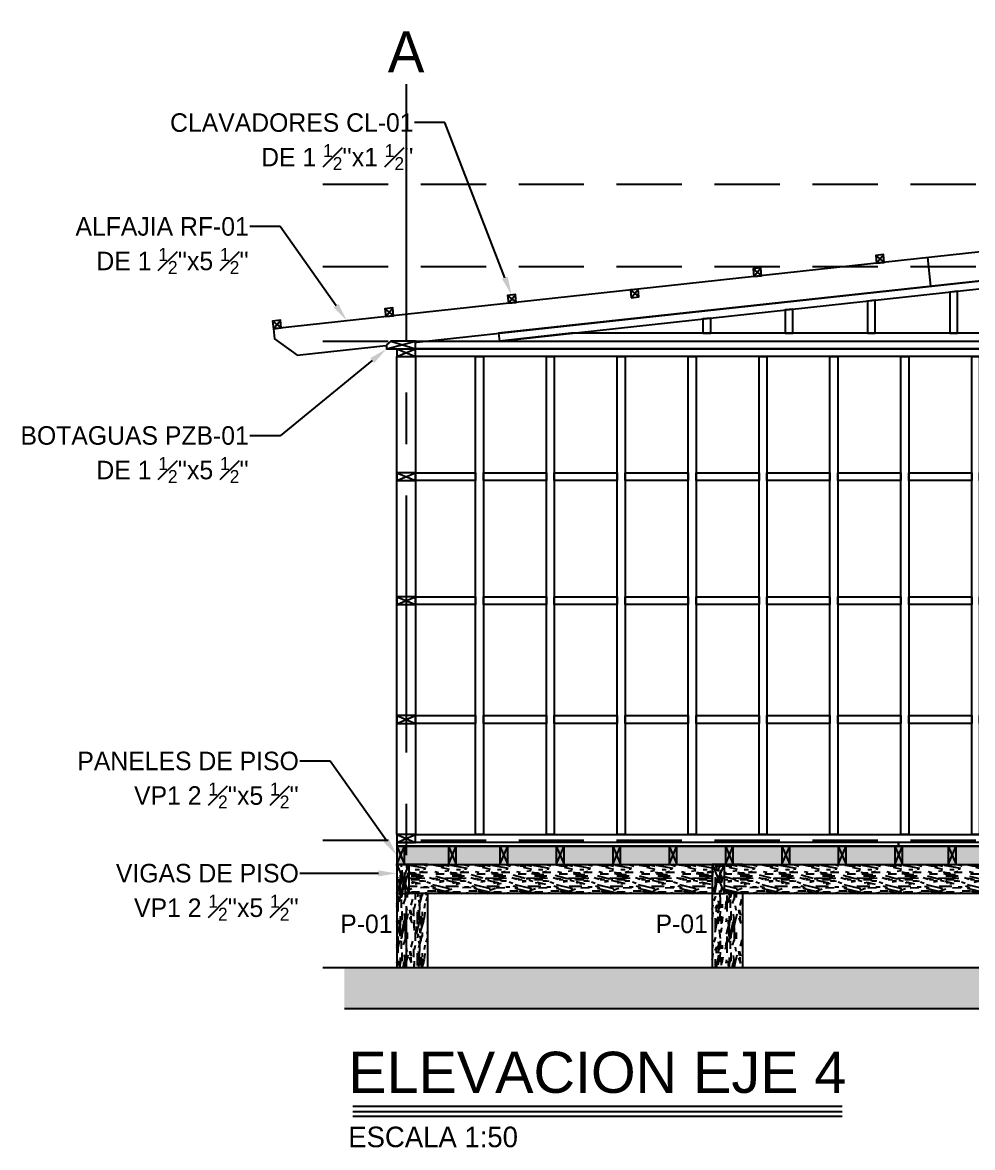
# Model space of a CAD drawing. Header units: millimetres. Extents: x 19438 to 19711, y 4351 to 4752.
# Drawn here: x 19438.14 to 19442.76, y 4486.02 to 4491.49 of the extents above; entities that cross this region are included whole.
import ezdxf
from ezdxf import colors
from ezdxf.entities.mleader import LeaderData, LeaderLine
from ezdxf.enums import TextEntityAlignment as Align
from ezdxf.math import Vec2, Vec3

# ---------------------------------------------------------------- set-up
doc = ezdxf.new("R2010")
doc.units = ezdxf.units.MM
doc.set_wipeout_variables(frame=1)
doc.linetypes.add('CENTER', pattern=[2, 1.25, -0.25, 0.25, -0.25])
doc.linetypes.add('HIDDEN2', pattern=[4.762499999999999, 3.175, -1.5875])
for name, color, linetype in [('0 @ 0.5', 7, 'Continuous'), ('ALFAJIA', 3, 'Continuous'), ('CLAVADORES', 1, 'Continuous'), ('EJES', 2, 'CENTER'), ('EJES @ 0.5', 2, 'CENTER'), ('NIVELES', 2, 'Continuous'), ('PANELES PARED', 2, 'Continuous'), ('PILOTES', 2, 'Continuous'), ('PZA', 3, 'Continuous'), ('TEXTO @ 0.5', 2, 'Continuous'), ('TEXTOS TITULOS @ 0.5', 3, 'Continuous'), ('VIGAS DE PISO', 2, 'Continuous')]:
    doc.layers.add(name, color=color, linetype=linetype)
doc.styles.add('century gothic', font='GOTHIC.TTF')
doc.styles.add('NOTAS', font='GOTHIC.TTF')
doc.styles.add('SMCtitulos', font='sanss___.ttf')
doc.styles.get("Standard").update_dxf_attribs({"font": 'arial.ttf'})
pattern_1 = [(0, (-3.928590288065432, 0.156), (0, 0.2), [0.04000000000000001, -0.16]), (8.9726, (-3.926590288065432, 0.048), (1.200000005876015, 0.1999995251177433), [0.0384708, -3.8086058]), (5.710499999999999, (-3.928590288065432, 0.06), (1.800000034755268, 0.1999971014400811), [0.0401996, -1.9697752]), (344.5779, (-3.928590288065432, 0.12), (2.199999903889306, -0.599997467763363), [0.06016640000000001, -5.9564754]), (353.6599, (-3.924590288065432, 0.186), (0.2000000632075727, 4.085989627061748e-07), [0.0362216, -1.7748552]), (345.0686, (-3.918590288065432, 0.072), (0.7999999983166444, -0.1999996738791564), [0.0310484, -3.0737864]), (348.6901, (-3.988590288065432, 0.188), (0.2000000583016778, 7.413252083865452e-08), [0.0815844, -0.9382194]), (5.710499999999999, (-3.926590288065432, 0.03), (1.800000034755268, 0.1999971014400811), [0.0200998, -1.989875]), (0, (-3.928590288065432, 0.114), (0, 0.2), [0.02, -0.18]), (0, (-3.968590288065432, 0.138), (0, 0.2), [0.06, -0.14]), (11.3099, (-3.928590288065432, 0.168), (0.7999999543300329, 0.1999994872092054), [0.020396, -0.9994078000000001]), (2.726300000000001, (-3.948590288065432, 0.094), (4.000000058994694, 0.1999992035454403), [0.0420476, -4.162711600000001]), (352.4054, (-3.938590288065432, 0.08800000000000001), (1.599999971597214, -0.1999987367102976), [0.0302654, -2.9962834]), (0, (-3.948590288065432, 0.012), (0, 0.2), [0.04000000000000001, -0.16]), (358.8309, (-3.968590288065432, 0.002), (0.2000000366479377, 1.536034513610618e-07), [0.09802040000000001, -9.70402]), (0, (-3.968590288065432, 0.152), (0, 0.2), [0.02, -0.18]), (0, (-3.948590288065432, 0.168), (0, 0.2), [0.02, -0.18]), (0, (-4.038590288065432, 0.186), (0, 0.2), [0.03, -0.17]), (350.5377, (-3.984590288065432, 0.196), (0.2000000154436844, 7.752063945765109e-08), [0.0608276, -1.1557248]), (0, (-4.048590288065432, 0.196), (0, 0.2), [0.04000000000000001, -0.16]), (0, (-4.070590288065432, 0.016), (0, 0.2), [0.022, -0.178]), (0, (-3.968590288065432, 0.026), (0, 0.2), [0.02, -0.18]), (0, (-4.070590288065432, 0.032), (0, 0.2), [0.042, -0.158]), (5.4403, (-3.968590288065432, 0.044), (1.999999940230268, 0.1999989567139906), [0.04218999999999999, -4.176814399999999]), (0, (-3.966590288065432, 0.06), (0, 0.2), [0.03800000000000001, -0.162]), (0, (-4.070590288065432, 0.064), (0, 0.2), [0.022, -0.178]), (358.8309, (-4.046590288065432, 0.096), (0.2000000366479377, 1.536034513610618e-07), [0.09802040000000001, -9.70402]), (0, (-4.028590288065432, 0.114), (0, 0.2), [0.02, -0.18]), (0, (-4.048590288065432, 0.12), (0, 0.2), [0.02, -0.18]), (0, (-3.968590288065432, 0.12), (0, 0.2), [0.04000000000000001, -0.16]), (0, (-4.008590288065432, 0.124), (0, 0.2), [0.02, -0.18]), (0, (-4.048590288065432, 0.148), (0, 0.2), [0.04000000000000001, -0.16]), (19.6538, (-3.994590288065432, 0.064), (2.200000050424423, 0.7999989149399482), [0.0297322, -2.9434812]), (11.3099, (-4.028590288065432, 0.12), (0.7999999543300329, 0.1999994872092054), [0.020396, -0.9994078000000001]), (11.3099, (-3.948590288065432, 0.11), (0.7999999543300329, 0.1999994872092054), [0.020396, -0.9994078000000001]), (5.710499999999999, (-4.008590288065432, 0.186), (1.800000034755268, 0.1999971014400811), [0.0200998, -1.989875]), (349.6952, (-4.070590288065432, 0.2), (1.19999999539557, -0.1999989393302705), [0.0223606, -2.213707]), (348.6901, (-4.048590288065432, 0.016), (0.2000000583016778, 7.413252083865452e-08), [0.020396, -0.9994078000000001]), (90, (-4.028590288065432, 0.012), (-0.2, 1.224646799147353e-17), [0, -0.2]), (346.6076, (-4.070590288065432, 0.124), (3.400000044993809, -0.7999939065965311), [0.04317399999999998, -4.274230799999999]), (11.3099, (-3.948590288065432, 0.152), (0.7999999543300329, 0.1999994872092054), [0.020396, -0.9994078000000001]), (10.3048, (-3.948590288065432, 0.026), (0.9999999576061548, 0.1999992088681574), [0.0223606, -2.213707]), (348.6901, (-4.008590288065432, 0.114), (0.2000000583016778, 7.413252083865452e-08), [0.020396, -0.9994078000000001]), (348.6901, (-3.988590288065432, 0.124), (0.2000000583016778, 7.413252083865452e-08), [0.020396, -0.9994078000000001]), (341.5651, (-4.070590288065432, 0.104), (0.1999999582471591, 2.336696655391713e-07), [0.02529820000000001, -0.6071572000000001]), (345.9638, (-4.048590288065432, 0.172), (0.1999999211458298, 2.48745877401424e-07), [0.0824622, -0.7421588000000001]), (343.3008, (-4.008590288065432, 0.186), (1.399999991533441, -0.3999987464096421), [0.06264180000000001, -2.025419]), (0, (-4.008590288065432, 0.196), (0, 0.2), [0.024, -0.176]), (345.9638, (-4.028590288065432, 0.032), (0.1999999211458298, 2.48745877401424e-07), [0.0824622, -0.7421588000000001]), (345.9638, (-4.048590288065432, 0.04600000000000001), (0.1999999211458298, 2.48745877401424e-07), [0.0824622, -0.7421588000000001]), (345.9638, (-4.048590288065432, 0.064), (0.1999999211458298, 2.48745877401424e-07), [0.0824622, -0.7421588000000001]), (349.6952, (-4.070590288065432, 0.152), (1.19999999539557, -0.1999989393302705), [0.0223606, -2.213707]), (345.9638, (-4.008590288065432, 0.148), (0.1999999211458298, 2.48745877401424e-07), [0.041231, -0.78339]), (349.6952, (-4.070590288065432, 0.08800000000000001), (1.19999999539557, -0.1999989393302705), [0.0223606, -2.213707]), (357.6141, (-3.966590288065432, 0.074), (0.1999999891848493, 2.452822411999623e-07), [0.04804159999999999, -4.756122999999999]), (349.6952, (-3.988590288065432, 0.11), (1.19999999539557, -0.1999989393302705), [0.0223606, -2.213707]), (12.5288, (-3.966590288065432, 0.106), (0.8000000956949306, 0.1999998607468065), [0.018439, -1.8254698]), (349.5626, (-4.070590288065432, 0.07800000000000001), (2.199999936494009, -0.3999970687046518), [0.07727880000000001, -7.650591]), (351.8699, (-3.994590288065432, 0.064), (0.1999998921841651, -4.835099234323792e-08), [0.0282842, -1.3859292]), (4.7636, (-4.048590288065432, 0.084), (2.199999989954753, 0.1999982899233011), [0.04816639999999999, -2.360152399999999]), (0, (-4.000590288065432, 0.08800000000000001), (0, 0.2), [0.062, -0.138]), (344.7449, (-4.070590288065432, 0.178), (0.7999999424282382, -0.1999996642887572), [0.0228036, -2.257547199999999]), (350.5377, (-4.028590288065432, 0.012), (0.2000000154436844, 7.752063945765109e-08), [0.0608276, -1.1557248]), (340.0169, (-4.070590288065432, 0.05400000000000001), (0.599999976080897, -0.199999864879762), [0.0234094, -2.3175304]), (0, (-3.908590288065432, 0.172), (0, 0.2), [0.01, -0.19]), (0, (-3.908590288065432, 0.084), (0, 0.2), [0.02, -0.18]), (11.3099, (-3.908590288065432, 0.012), (0.7999999543300329, 0.1999994872092054), [0.020396, -0.9994078000000001]), (0, (-3.906590288065432, 0.032), (0, 0.2), [0.036, -0.164]), (343.3008, (-3.908590288065432, 0.138), (1.399999991533441, -0.3999987464096421), [0.0208806, -2.0671802]), (348.0207, (-3.906590288065432, 0.096), (3.79999992225112, -0.8002195416063549), [0.0368014, -6.7101288]), (90, (-3.908590288065432, 0.012), (-0.2, 1.224646799147353e-17), [0, -0.2]), (0, (-3.888590288065432, 0.016), (0, 0.2), [0.018, -0.182]), (0, (-3.888590288065432, 0.05400000000000001), (0, 0.2), [0.018, -0.182]), (0, (-3.888590288065432, 0.064), (0, 0.2), [0.018, -0.182]), (336.0376, (-3.888590288065432, 0.132), (1.40000000548613, -0.5999973303432905), [0.0196978, -1.9500724]), (348.5163, (-3.888590288065432, 0.156), (0.9999999967737594, -0.2000310941213914), [0.0183676, -13.043105]), (341.5651, (-3.888590288065432, 0.084), (0.1999999582471591, 2.336696655391713e-07), [0.0189736, -0.6134816000000001]), (347.4712, (-3.888590288065432, 0.182), (1.000000064081819, -0.1999999206089786), [0.01843899999999999, -1.8254698])]

# ---------------------------------------------------------------- blocks, each defined once
blk = doc.blocks.new('*U13')
at = {"color": 2}
blk.add_line((5.143050385925108e-05, 0.05199075231136163), (4.761135562786087, 0.05199075231136163), dxfattribs=at)
at = {"color": 250}
blk.add_line((5.143050385925108e-05, -8.048482264655377e-06), (4.761135562786087, -8.048482264655377e-06), dxfattribs=at)
at = {"color": 7}
blk.add_line((5.143050385925108e-05, -0.0469397829081899), (4.761135562786087, -0.0469397829081899), dxfattribs=at)
at = {"color": 0, "linetype": 'ByBlock', "lineweight": -2, "style": 'NOTAS'}
for tag, p in [('1TITLE', (0.02698764862498138, 1.014167316457588)), ('2TITLE', (-0.04307518448852932, 0.1812085645030166))]:
    blk.add_attdef(tag, p, '', height=0.2999999999997272, dxfattribs=at)
blk.add_attdef('SCALE', text='', height=0.1799999999998363, dxfattribs=at).set_placement((-0.04307518448852932, -0.1475108890086503), align=Align.TOP_LEFT)
blk = doc.blocks.new('ejes')
at = {"color": 2, "linetype": 'Continuous'}
blk.add_wipeout([(-0.10885833912255882, 0.2751808892279074), (-0.06464980434288278, 0.29101139915608476), (-0.005711029194453245, 0.300136696395765), (0.05970395491829775, 0.2965109957521793), (0.09500801823759654, 0.28842404935014876), (0.15965652159929147, 0.2608636369091606), (0.1830838827680603, 0.24595704011170016), (0.2147777183097551, 0.22027423450675432), (0.24056337161264335, 0.1931046389480563), (0.2710496140131802, 0.1492704662609412), (0.2710496140131802, 0.1492704662609412), (0.29228597416654867, 0.10349661091159568), (0.3035963827602567, 0.06453264762232458), (0.30888575337872337, 0.031590563045716946), (0.3104933718217751, 0.0005746537607657087), (0.30919658479261525, -0.02728913207132566), (0.3091965847926153, -0.027289132071325883), (0.30027717569611284, -0.0770484549899001), (0.28805813743323505, -0.1132576829940053), (0.2790146382960884, -0.13320250965297142), (0.2587652247446024, -0.1678328491785554), (0.23815255433130994, -0.194800105660912), (0.21862924531649156, -0.2154796407223022), (0.19017272246719988, -0.2396654989023948), (0.15896394569952457, -0.2601099999731793), (0.1254178428129261, -0.27653970163673736), (0.08946861941709108, -0.28884357349388057), (0.046069088719026464, -0.2973084917295474), (0.010493371821857445, -0.29942534623915185), (-0.03664847771865216, -0.2956982711275044), (-0.06874736660458744, -0.28877099658425376), (-0.0973554240182596, -0.2793693357010323), (-0.14436554688920247, -0.2563664198253622), (-0.17090185904150568, -0.238372558443055), (-0.19217854979089546, -0.22061325773022133), (-0.2151888527146943, -0.1970804335205486), (-0.2151888527146943, -0.1970804335205486), (-0.25671125873123124, -0.13581334208541496), (-0.27162633441797895, -0.10144726227250095), (-0.27162633441797895, -0.1014472622725009), (-0.2874593248044241, -0.03441378108673088), (-0.2895066281780601, 0.0005746537607657087), (-0.28743799677751636, 0.035744237273435564), (-0.28132343942398635, 0.07016595116394753), (-0.2728826094345143, 0.09905334814152555), (-0.25831386758751196, 0.13377626051182734), (-0.23398166203419438, 0.1744480497160782), (-0.2156626263937377, 0.19768747544179777), (-0.19701991083710613, 0.21722699628226172), (-0.17515748088194505, 0.23623067615421467), (-0.1543538376347675, 0.2512246039588738), (-0.1259321932359468, 0.2677601047093707), (-0.1259321932359468, 0.2677601047093707), (-0.11819097696290187, 0.27157343305283743)], dxfattribs=at)
at = {"layer": 'EJES', "color": 3}
blk.add_attdef('EJES', text='', height=0.3, dxfattribs=at).set_placement((0.01049337175209075, -0.1740267672867049), align=Align.CENTER)
blk = doc.blocks.new('P01')
h = blk.add_hatch()
h.set_pattern_fill('MADERA_03', color=250, scale=0.2, angle=90, pattern_type=2)
h.set_pattern_definition([(90, (-0.156, 0.142), (-0.2, 1.224646799147353e-17), [0.04000000000000001, -0.16]), (98.9726, (-0.04799999999999999, 0.144), (-0.1999995251177432, 1.200000005876015), [0.0384708, -3.8086058]), (95.7105, (-0.05999999999999999, 0.142), (-0.199997101440081, 1.800000034755268), [0.0401996, -1.9697752]), (74.5779, (-0.12, 0.142), (0.5999974677633632, 2.199999903889306), [0.06016640000000001, -5.9564754]), (83.6599, (-0.186, 0.146), (-4.085989626939283e-07, 0.2000000632075727), [0.0362216, -1.7748552]), (75.06859999999999, (-0.07199999999999998, 0.152), (0.1999996738791565, 0.7999999983166444), [0.0310484, -3.0737864]), (78.6901, (-0.188, 0.08200000000000002), (-7.413252082640805e-08, 0.2000000583016778), [0.0815844, -0.9382194]), (95.7105, (-0.02999999999999999, 0.144), (-0.199997101440081, 1.800000034755268), [0.0200998, -1.989875]), (90, (-0.114, 0.142), (-0.2, 1.224646799147353e-17), [0.02, -0.18]), (90, (-0.138, 0.102), (-0.2, 1.224646799147353e-17), [0.06, -0.14]), (101.3099, (-0.168, 0.142), (-0.1999994872092053, 0.7999999543300329), [0.020396, -0.9994078000000001]), (92.72629999999998, (-0.09399999999999999, 0.122), (-0.19999920354544, 4.000000058994694), [0.0420476, -4.162711600000001]), (82.4054, (-0.088, 0.132), (0.1999987367102977, 1.599999971597214), [0.0302654, -2.9962834]), (90, (-0.01199999999999999, 0.122), (-0.2, 1.224646799147353e-17), [0.04000000000000001, -0.16]), (88.8309, (-0.001999999999999994, 0.102), (-1.536034513488153e-07, 0.2000000366479377), [0.09802040000000001, -9.70402]), (90, (-0.152, 0.102), (-0.2, 1.224646799147353e-17), [0.02, -0.18]), (90, (-0.168, 0.122), (-0.2, 1.224646799147353e-17), [0.02, -0.18]), (90, (-0.186, 0.03200000000000001), (-0.2, 1.224646799147353e-17), [0.03, -0.17]), (80.5377, (-0.196, 0.08600000000000002), (-7.752063944540462e-08, 0.2000000154436844), [0.06082760000000001, -1.1557248]), (90, (-0.196, 0.02200000000000001), (-0.2, 1.224646799147353e-17), [0.04000000000000001, -0.16]), (90, (-0.016, 9.797174393178825e-19), (-0.2, 1.224646799147353e-17), [0.022, -0.178]), (90, (-0.026, 0.102), (-0.2, 1.224646799147353e-17), [0.02, -0.18]), (90, (-0.032, 1.959434878635765e-18), (-0.2, 1.224646799147353e-17), [0.042, -0.158]), (95.44029999999997, (-0.044, 0.102), (-0.1999989567139905, 1.999999940230268), [0.04219000000000001, -4.1768144]), (90, (-0.05999999999999999, 0.104), (-0.2, 1.224646799147353e-17), [0.03800000000000001, -0.162]), (90, (-0.064, 3.91886975727153e-18), (-0.2, 1.224646799147353e-17), [0.022, -0.178]), (88.8309, (-0.096, 0.02400000000000001), (-1.536034513488153e-07, 0.2000000366479377), [0.09802040000000001, -9.70402]), (90, (-0.114, 0.04200000000000001), (-0.2, 1.224646799147353e-17), [0.02, -0.18]), (90, (-0.12, 0.02200000000000001), (-0.2, 1.224646799147353e-17), [0.02, -0.18]), (90, (-0.12, 0.102), (-0.2, 1.224646799147353e-17), [0.04000000000000001, -0.16]), (90, (-0.124, 0.06200000000000001), (-0.2, 1.224646799147353e-17), [0.02, -0.18]), (90, (-0.148, 0.02200000000000001), (-0.2, 1.224646799147353e-17), [0.04000000000000001, -0.16]), (109.6538, (-0.064, 0.07600000000000001), (-0.7999989149399481, 2.200000050424423), [0.0297322, -2.9434812]), (101.3099, (-0.12, 0.04200000000000001), (-0.1999994872092053, 0.7999999543300329), [0.020396, -0.9994078000000001]), (101.3099, (-0.11, 0.122), (-0.1999994872092053, 0.7999999543300329), [0.020396, -0.9994078000000001]), (95.7105, (-0.186, 0.06200000000000001), (-0.199997101440081, 1.800000034755268), [0.0200998, -1.989875]), (79.6952, (-0.2, 1.224646799147353e-17), (0.1999989393302706, 1.19999999539557), [0.0223606, -2.213707]), (78.6901, (-0.016, 0.022), (-7.413252082640805e-08, 0.2000000583016778), [0.020396, -0.9994078000000001]), (180, (-0.012, 0.042), (-2.449293598294707e-17, -0.2), [0, -0.2]), (76.60759999999999, (-0.124, 7.59281015471359e-18), (0.7999939065965314, 3.400000044993809), [0.043174, -4.274230800000001]), (101.3099, (-0.152, 0.122), (-0.1999994872092053, 0.7999999543300329), [0.020396, -0.9994078000000001]), (100.3048, (-0.026, 0.122), (-0.1999992088681573, 0.9999999576061548), [0.0223606, -2.213707]), (78.6901, (-0.114, 0.06200000000000001), (-7.413252082640805e-08, 0.2000000583016778), [0.020396, -0.9994078000000001]), (78.6901, (-0.124, 0.08200000000000002), (-7.413252082640805e-08, 0.2000000583016778), [0.020396, -0.9994078000000001]), (71.5651, (-0.104, 6.368163355566237e-18), (-2.336696655269248e-07, 0.1999999582471591), [0.0252982, -0.6071572]), (75.96379999999999, (-0.172, 0.02200000000000001), (-2.487458773891775e-07, 0.1999999211458298), [0.0824622, -0.7421588000000001]), (73.3008, (-0.186, 0.06200000000000001), (0.3999987464096422, 1.399999991533441), [0.06264180000000001, -2.025419]), (90, (-0.196, 0.06200000000000001), (-0.2, 1.224646799147353e-17), [0.024, -0.176]), (75.96379999999999, (-0.032, 0.042), (-2.487458773891775e-07, 0.1999999211458298), [0.0824622, -0.7421588000000001]), (75.96379999999999, (-0.04600000000000001, 0.02200000000000001), (-2.487458773891775e-07, 0.1999999211458298), [0.0824622, -0.7421588000000001]), (75.96379999999999, (-0.064, 0.02200000000000001), (-2.487458773891775e-07, 0.1999999211458298), [0.0824622, -0.7421588000000001]), (79.6952, (-0.152, 9.307315673519885e-18), (0.1999989393302706, 1.19999999539557), [0.0223606, -2.213707]), (75.96379999999999, (-0.148, 0.06200000000000001), (-2.487458773891775e-07, 0.1999999211458298), [0.041231, -0.78339]), (79.6952, (-0.08800000000000001, 5.388445916248355e-18), (0.1999989393302706, 1.19999999539557), [0.0223606, -2.213707]), (87.6141, (-0.074, 0.104), (-2.452822411877158e-07, 0.1999999891848493), [0.0480416, -4.756123]), (79.6952, (-0.11, 0.082), (0.1999989393302706, 1.19999999539557), [0.0223606, -2.213707]), (102.5288, (-0.106, 0.104), (-0.1999998607468065, 0.8000000956949306), [0.018439, -1.8254698]), (79.5626, (-0.07800000000000001, 4.776122516674678e-18), (0.3999970687046519, 2.199999936494009), [0.07727880000000001, -7.650591]), (81.86989999999999, (-0.064, 0.07600000000000001), (4.835099235548439e-08, 0.1999998921841651), [0.0282842, -1.3859292]), (94.76359999999998, (-0.084, 0.02200000000000001), (-0.1999982899233009, 2.199999989954753), [0.04816640000000001, -2.3601524]), (90, (-0.08800000000000001, 0.06999999999999999), (-0.2, 1.224646799147353e-17), [0.062, -0.138]), (74.7449, (-0.178, 1.089935651241144e-17), (0.1999996642887572, 0.7999999424282382), [0.0228036, -2.2575472]), (80.5377, (-0.012, 0.042), (-7.752063944540462e-08, 0.2000000154436844), [0.06082760000000001, -1.1557248]), (70.0169, (-0.05400000000000001, 3.306546357697854e-18), (0.199999864879762, 0.599999976080897), [0.0234094, -2.3175304]), (90, (-0.172, 0.162), (-0.2, 1.224646799147353e-17), [0.01, -0.19]), (90, (-0.08399999999999999, 0.162), (-0.2, 1.224646799147353e-17), [0.02, -0.18]), (101.3099, (-0.01199999999999999, 0.162), (-0.1999994872092053, 0.7999999543300329), [0.020396, -0.9994078000000001]), (90, (-0.03199999999999999, 0.164), (-0.2, 1.224646799147353e-17), [0.036, -0.164]), (73.3008, (-0.138, 0.162), (0.3999987464096422, 1.399999991533441), [0.0208806, -2.0671802]), (78.0207, (-0.09599999999999999, 0.164), (0.8002195416063551, 3.79999992225112), [0.0368014, -6.7101288]), (180, (-0.01199999999999999, 0.162), (-2.449293598294707e-17, -0.2), [0, -0.2]), (90, (-0.01599999999999999, 0.182), (-0.2, 1.224646799147353e-17), [0.018, -0.182]), (90, (-0.05399999999999999, 0.182), (-0.2, 1.224646799147353e-17), [0.018, -0.182]), (90, (-0.06399999999999999, 0.182), (-0.2, 1.224646799147353e-17), [0.018, -0.182]), (66.03760000000001, (-0.132, 0.182), (0.5999973303432906, 1.40000000548613), [0.0196978, -1.9500724]), (78.5163, (-0.156, 0.182), (0.2000310941213914, 0.9999999967737594), [0.0183676, -13.043105]), (71.5651, (-0.08399999999999999, 0.182), (-2.336696655269248e-07, 0.1999999582471591), [0.0189736, -0.6134816]), (77.47120000000001, (-0.182, 0.182), (0.1999999206089787, 1.000000064081819), [0.018439, -1.8254698])])
h.paths.add_polyline_path([(19444.00301116678, 4504.126282387035), (19444.15301116678, 4504.126282387035), (19444.15301116678, 4504.626282387035), (19444.00301116678, 4504.626282387035)])
blk.add_lwpolyline([(19444.00301116678, 4504.126282387035), (19444.15301116678, 4504.126282387035), (19444.15301116678, 4504.626282387035), (19444.00301116678, 4504.626282387035)], close=True)
blk = doc.blocks.new('OL')
at = {"layer": 'PANELES PARED'}
for p, q in [((19439.30622808656, 4489.810882545253), (19439.39622808656, 4489.772882545252)), ((19439.30622808656, 4489.772882545252), (19439.39622808656, 4489.810882545253)), ((19442.43242808659, 4489.810882545253), (19442.52242808659, 4489.772882545252)), ((19442.43242808659, 4489.772882545252), (19442.52242808659, 4489.810882545253)), ((19439.30622808656, 4489.208182545251), (19439.39622808656, 4489.17018254525)), ((19439.30622808656, 4489.17018254525), (19439.39622808656, 4489.208182545251)), ((19439.30622808656, 4488.605482545251), (19439.39622808656, 4488.567482545251)), ((19439.30622808656, 4488.567482545251), (19439.39622808656, 4488.605482545251)), ((19439.30622808656, 4488.027182545252), (19439.39622808656, 4487.989182545251)), ((19439.30622808656, 4487.989182545251), (19439.39622808656, 4488.027182545252)), ((19439.30622808656, 4487.448882545252), (19439.39622808656, 4487.410882545251)), ((19439.30622808656, 4487.410882545251), (19439.39622808656, 4487.448882545252)), ((19442.43242808659, 4487.448882545252), (19442.52242808659, 4487.410882545251)), ((19442.43242808659, 4487.410882545251), (19442.52242808659, 4487.448882545252))]:
    blk.add_line(p, q, dxfattribs=at)
for points in [[(19439.30622808656, 4489.772882545252), (19439.39622808656, 4489.772882545252), (19439.39622808656, 4489.810882545253), (19439.30622808656, 4489.810882545253)], [(19439.30622808656, 4489.772882545252), (19439.39622808656, 4489.772882545252), (19439.39622808656, 4487.448882545252), (19439.30622808656, 4487.448882545252)], [(19442.43242808659, 4489.772882545252), (19442.52242808659, 4489.772882545252), (19442.52242808659, 4489.810882545253), (19442.43242808659, 4489.810882545253)], [(19442.43242808659, 4489.772882545252), (19442.52242808659, 4489.772882545252), (19442.52242808659, 4487.448882545252), (19442.43242808659, 4487.448882545252)], [(19442.47042808659, 4487.448882545253), (19442.43242808659, 4487.448882545253), (19442.43242808659, 4489.772882545253), (19442.47042808659, 4489.772882545253)], [(19442.52242808659, 4487.448882545253), (19442.48442808659, 4487.448882545253), (19442.48442808659, 4489.772882545253), (19442.52242808659, 4489.772882545253)], [(19439.30622808656, 4489.17018254525), (19439.39622808656, 4489.17018254525), (19439.39622808656, 4489.208182545251), (19439.30622808656, 4489.208182545251)], [(19439.30622808656, 4488.567482545251), (19439.39622808656, 4488.567482545251), (19439.39622808656, 4488.605482545251), (19439.30622808656, 4488.605482545251)], [(19439.30622808656, 4487.989182545251), (19439.39622808656, 4487.989182545251), (19439.39622808656, 4488.027182545252), (19439.30622808656, 4488.027182545252)], [(19439.30622808656, 4487.410882545251), (19439.39622808656, 4487.410882545251), (19439.39622808656, 4487.448882545252), (19439.30622808656, 4487.448882545252)], [(19442.43242808659, 4487.410882545251), (19442.52242808659, 4487.410882545251), (19442.52242808659, 4487.448882545252), (19442.43242808659, 4487.448882545252)]]:
    blk.add_lwpolyline(points, close=True, dxfattribs=at)
at = {"layer": 'PANELES PARED', "color": 250}
for points in [[(19439.39622808656, 4489.772882545252), (19439.39622808656, 4489.810882545253), (19442.43242808659, 4489.810882545253), (19442.43242808659, 4489.772882545252)], [(19439.72691697545, 4487.448882545252), (19439.68891697545, 4487.448882545252), (19439.68891697545, 4489.772882545252), (19439.72691697545, 4489.772882545252)], [(19440.07160586434, 4487.448882545253), (19440.03360586434, 4487.448882545253), (19440.03360586434, 4489.772882545253), (19440.07160586434, 4489.772882545253)], [(19440.41629475323, 4487.448882545246), (19440.37829475323, 4487.448882545246), (19440.37829475323, 4489.772882545247), (19440.41629475323, 4489.772882545247)], [(19440.76098364212, 4487.448882545253), (19440.72298364212, 4487.448882545253), (19440.72298364212, 4489.772882545253), (19440.76098364212, 4489.772882545253)], [(19441.10567253101, 4487.448882545253), (19441.06767253101, 4487.448882545253), (19441.06767253101, 4489.772882545253), (19441.10567253101, 4489.772882545253)], [(19441.4503614199, 4487.448882545253), (19441.4123614199, 4487.448882545253), (19441.4123614199, 4489.772882545253), (19441.4503614199, 4489.772882545253)], [(19441.79505030879, 4487.448882545252), (19441.75705030879, 4487.448882545252), (19441.75705030879, 4489.772882545252), (19441.79505030879, 4489.772882545252)], [(19442.13973919768, 4487.448882545253), (19442.10173919768, 4487.448882545253), (19442.10173919768, 4489.772882545253), (19442.13973919768, 4489.772882545253)], [(19439.39622808656, 4489.17018254525), (19439.39622808656, 4489.208182545251), (19439.68891697545, 4489.208182545251), (19439.68891697545, 4489.17018254525)], [(19439.72691697545, 4489.17018254525), (19439.72691697545, 4489.208182545251), (19440.03360586434, 4489.208182545251), (19440.03360586434, 4489.17018254525)], [(19440.07160586434, 4489.17018254525), (19440.07160586434, 4489.208182545251), (19440.37829475323, 4489.208182545251), (19440.37829475323, 4489.17018254525)], [(19440.41629475323, 4489.17018254525), (19440.41629475323, 4489.208182545251), (19440.72298364212, 4489.208182545251), (19440.72298364212, 4489.17018254525)], [(19440.76098364212, 4489.17018254525), (19440.76098364212, 4489.208182545251), (19441.06767253101, 4489.208182545251), (19441.06767253101, 4489.17018254525)], [(19441.10567253101, 4489.17018254525), (19441.10567253101, 4489.208182545251), (19441.4123614199, 4489.208182545251), (19441.4123614199, 4489.17018254525)], [(19441.4503614199, 4489.17018254525), (19441.4503614199, 4489.208182545251), (19441.75705030879, 4489.208182545251), (19441.75705030879, 4489.17018254525)], [(19441.79505030879, 4489.17018254525), (19441.79505030879, 4489.208182545251), (19442.10173919768, 4489.208182545251), (19442.10173919768, 4489.17018254525)], [(19442.13973919768, 4489.17018254525), (19442.13973919768, 4489.208182545251), (19442.43242808659, 4489.208182545251), (19442.43242808659, 4489.17018254525)], [(19439.39622808656, 4488.567482545251), (19439.39622808656, 4488.605482545251), (19439.68891697545, 4488.605482545251), (19439.68891697545, 4488.567482545251)], [(19439.72691697545, 4488.567482545251), (19439.72691697545, 4488.605482545251), (19440.03360586434, 4488.605482545251), (19440.03360586434, 4488.567482545251)], [(19440.07160586434, 4488.567482545251), (19440.07160586434, 4488.605482545251), (19440.37829475323, 4488.605482545251), (19440.37829475323, 4488.567482545251)], [(19440.41629475323, 4488.567482545251), (19440.41629475323, 4488.605482545251), (19440.72298364212, 4488.605482545251), (19440.72298364212, 4488.567482545251)], [(19440.76098364212, 4488.567482545251), (19440.76098364212, 4488.605482545251), (19441.06767253101, 4488.605482545251), (19441.06767253101, 4488.567482545251)], [(19441.10567253101, 4488.567482545251), (19441.10567253101, 4488.605482545251), (19441.4123614199, 4488.605482545251), (19441.4123614199, 4488.567482545251)], [(19441.4503614199, 4488.567482545251), (19441.4503614199, 4488.605482545251), (19441.75705030879, 4488.605482545251), (19441.75705030879, 4488.567482545251)], [(19441.79505030879, 4488.567482545251), (19441.79505030879, 4488.605482545251), (19442.10173919768, 4488.605482545251), (19442.10173919768, 4488.567482545251)], [(19442.13973919768, 4488.567482545251), (19442.13973919768, 4488.605482545251), (19442.43242808659, 4488.605482545251), (19442.43242808659, 4488.567482545251)], [(19439.39622808656, 4487.989182545251), (19439.39622808656, 4488.027182545252), (19439.68891697545, 4488.027182545252), (19439.68891697545, 4487.989182545251)], [(19439.72691697545, 4487.989182545251), (19439.72691697545, 4488.027182545252), (19440.03360586434, 4488.027182545252), (19440.03360586434, 4487.989182545251)], [(19440.07160586434, 4487.989182545251), (19440.07160586434, 4488.027182545252), (19440.37829475323, 4488.027182545252), (19440.37829475323, 4487.989182545251)], [(19440.41629475323, 4487.989182545251), (19440.41629475323, 4488.027182545252), (19440.72298364212, 4488.027182545252), (19440.72298364212, 4487.989182545251)], [(19440.76098364212, 4487.989182545251), (19440.76098364212, 4488.027182545252), (19441.06767253101, 4488.027182545252), (19441.06767253101, 4487.989182545251)], [(19441.10567253101, 4487.989182545251), (19441.10567253101, 4488.027182545252), (19441.4123614199, 4488.027182545252), (19441.4123614199, 4487.989182545251)], [(19441.4503614199, 4487.989182545251), (19441.4503614199, 4488.027182545252), (19441.75705030879, 4488.027182545252), (19441.75705030879, 4487.989182545251)], [(19441.79505030879, 4487.989182545251), (19441.79505030879, 4488.027182545252), (19442.10173919768, 4488.027182545252), (19442.10173919768, 4487.989182545251)], [(19442.13973919768, 4487.989182545251), (19442.13973919768, 4488.027182545252), (19442.43242808659, 4488.027182545252), (19442.43242808659, 4487.989182545251)], [(19439.39622808656, 4487.410882545251), (19439.39622808656, 4487.448882545252), (19442.43242808659, 4487.448882545252), (19442.43242808659, 4487.410882545251)]]:
    blk.add_lwpolyline(points, close=True, dxfattribs=at)
blk = doc.blocks.new('IKUHG')
at = {"layer": 'PANELES PARED', "color": 250}
for points in [[(19444.53144271229, 4490.415012758019), (19447.15921116677, 4490.700788704222), (19447.15921116679, 4490.739012758018), (19444.52733434724, 4490.452790017536), (19444.53144271229, 4490.415012758019)], [(19444.53144271229, 4490.415012758019), (19447.15921116677, 4490.415012758019), (19447.15921116677, 4490.453012758019), (19444.88086050829, 4490.453012758019), (19444.53144271229, 4490.415012758019)]]:
    blk.add_lwpolyline(points, dxfattribs=at)
for points in [[(19447.12121116677, 4490.453012758019), (19447.15921116677, 4490.453012758019), (19447.15921116677, 4490.700788704222), (19447.12121116677, 4490.696656115623)], [(19446.72121116677, 4490.453012758019), (19446.75921116677, 4490.453012758019), (19446.75921116677, 4490.657287771601), (19446.72121116677, 4490.653155183002)], [(19446.32121116677, 4490.453012758019), (19446.35921116677, 4490.453012758019), (19446.35921116677, 4490.613786838981), (19446.32121116677, 4490.609654250382)], [(19445.92121116677, 4490.453012758019), (19445.95921116677, 4490.453012758019), (19445.95921116677, 4490.570285906359), (19445.92121116677, 4490.566153317761)], [(19445.52121116677, 4490.453012758019), (19445.55921116677, 4490.453012758019), (19445.55921116677, 4490.526784973739), (19445.52121116677, 4490.522652385141)]]:
    blk.add_lwpolyline(points, close=True, dxfattribs=at)
blk = doc.blocks.new('CL1')
at = {"layer": 'CLAVADORES'}
for p, q in [((19443.50168427536, 4507.507030279183), (19443.53968427536, 4507.469030279183)), ((19443.50168427536, 4507.469030279183), (19443.53968427536, 4507.507030279183))]:
    blk.add_line(p, q, dxfattribs=at)
blk.add_lwpolyline([(19443.50168427536, 4507.469030279183), (19443.53968427536, 4507.469030279183), (19443.53968427536, 4507.507030279183), (19443.50168427536, 4507.507030279183)], close=True, dxfattribs=at)

msp = doc.modelspace()

# ---------------------------------------------------------------- hatches: boundary and pattern name
h = msp.add_hatch()
h.set_pattern_fill('EARTH', color=8, scale=0.01, angle=45)
h.set_pattern_definition([(45, (-4.070590288065432, -17.23339984178347), (6.938893903907228e-18, 0.08980256121069152), [0.0635, -0.0635]), (45, (-4.087428268292436, -17.21656186155646), (6.938893903907228e-18, 0.08980256121069152), [0.0635, -0.0635]), (45, (-4.104266248519441, -17.19972388132946), (6.938893903907228e-18, 0.08980256121069152), [0.0635, -0.0635]), (135, (-4.104266248519441, -17.18849856117812), (-0.08980256121069152, 6.938893903907228e-18), [0.0635, -0.0635]), (135, (-4.087428268292436, -17.17166058095112), (-0.08980256121069152, 6.938893903907228e-18), [0.0635, -0.0635]), (135, (-4.070590288065432, -17.15482260072411), (-0.08980256121069152, 6.938893903907228e-18), [0.0635, -0.0635])])
h.paths.add_polyline_path([(19439.70742087871, 4486.892882545251), (19450.49732073628, 4486.892882545251), (19450.49732073628, 4486.692882545252), (19439.70742087871, 4486.692882545252)])

# ---------------------------------------------------------------- linework, layer by layer
at = {"color": 5}
msp.add_line((19439.70742087871, 4486.892882545251), (19450.49732073628, 4486.892882545252), dxfattribs=at)
at = {"color": 8}
msp.add_line((19439.70742087871, 4486.692882545251), (19450.49732073628, 4486.692882545252), dxfattribs=at)
at = {"color": 1}
for points in [[(19439.96242087871, 4487.500882545251), (19439.96242087871, 4487.482882545251), (19442.40242087871, 4487.482882545251), (19442.40242087871, 4487.500882545251)], [(19442.40242087871, 4487.500882545251), (19442.40242087871, 4487.482882545251), (19444.84242087871, 4487.482882545251), (19444.84242087871, 4487.500882545251)]]:
    msp.add_lwpolyline(points, close=True, dxfattribs=at)
at = {"layer": 'ALFAJIA'}
msp.add_line((19442.55879986722, 4490.20526327492), (19442.54366378544, 4490.344442652085), dxfattribs=at)
msp.add_lwpolyline([(19447.61670689556, 4490.755322457223), (19447.70639039811, 4490.855606400959), (19447.70098465462, 4490.905313321374), (19439.36242087878, 4489.998475068624), (19439.36782662227, 4489.948768148208), (19439.47697080139, 4489.870107178443), (19447.61670689556, 4490.755322457223)], dxfattribs=at)
at = {"layer": 'NIVELES', "color": 1, "linetype": 'HIDDEN2', "ltscale": 0.1}
for p, q in [((19439.6023708075, 4490.700882545219), (19451.6023708075, 4490.700882545219)), ((19439.6023708075, 4490.300882545252), (19451.6023708075, 4490.300882545252)), ((19439.6023708075, 4489.938882545252), (19451.6023708075, 4489.938882545252)), ((19439.6023708075, 4487.510882545252), (19451.6023708075, 4487.510882545252)), ((19439.6023708075, 4486.892882545251), (19451.6023708075, 4486.892882545251))]:
    msp.add_line(p, q, dxfattribs=at)
at = {"layer": 'PZA', "color": 250}
msp.add_lwpolyline([(19440.0524208787, 4489.938882545253), (19443.08862087875, 4489.938882545253), (19443.08862087875, 4489.900882545253), (19440.0524208787, 4489.900882545253)], close=True, dxfattribs=at)

# ---------------------------------------------------------------- block references
at = {"rotation": 6.206657452820154}
for p in [(600.0874705987516, -2092.862356203895), (599.4909875537522, -2092.927225125789), (598.2980214637536, -2093.056962969576), (598.8945045087602, -2093.030094047751), (597.7015384187615, -2093.121831891538), (597.1550314874183, -2093.181265794483)]:
    msp.add_blockref('CL1', p, dxfattribs=at)
for name, p in [('IKUHG', (-4.070590288018138, -0.4761302127653835)), ('OL', (0.6561927921538881, 0.09000000000014552))]:
    msp.add_blockref(name, p)
at = {"layer": 'EJES @ 0.5'}
ref = msp.add_blockref('ejes', (19440.0021741928, 4491.3377613538), dxfattribs=dict(at, xscale=0.5000000000009095, yscale=0.5000000000009095, zscale=0.5000000000009095))
ref.add_attrib('EJES', 'A', dxfattribs={"layer": 'EJES', "color": 3, "height": 0.2, "style": 'century gothic'}).set_placement((19440.00742087873, 4491.244794832147), align=Align.CENTER)
at = {"layer": 'PILOTES'}
for p in [(-4.040590288062958, -17.23339984178347), (-2.507490288062399, -17.23339984178256)]:
    msp.add_blockref('P01', p, dxfattribs=at)
at = {"layer": 'TEXTOS TITULOS @ 0.5'}
ref = msp.add_blockref('*U13', (19439.74774001986, 4486.1923520341), dxfattribs=dict(at, xscale=0.5, yscale=0.5, zscale=0.5))
ref.add_attrib('2TITLE', 'ELEVACION EJE 4', (19439.72620242769, 4486.28295631636), dxfattribs={"layer": '0', "color": 0, "linetype": 'ByBlock', "lineweight": -2, "height": 0.2, "style": 'SMCtitulos'})
ref.add_attrib('SCALE', 'ESCALA 1:50', dxfattribs={"layer": '0', "color": 0, "linetype": 'ByBlock', "lineweight": -2, "height": 0.1, "style": 'NOTAS'}).set_placement((19439.72620242769, 4486.118596589592), align=Align.TOP_LEFT)

# ---------------------------------------------------------------- texts
at = {"layer": 'TEXTO @ 0.5', "color": 2, "char_height": 0.09, "width": 0.2385342624065261, "attachment_point": 1, "style": 'century gothic'}
for insert in [(19439.68721386117, 4487.149896699298), (19441.22031386117, 4487.149896699298)]:
    msp.add_mtext('P-01 ', dxfattribs=dict(at, insert=insert))

# ---------------------------------------------------------------- leaders
at = {"layer": '0 @ 0.5'}
ml = msp.add_multileader_mtext('Standard', dxfattribs=at)
ml.set_content("\\A1;CLAVADORES CL-01\\PDE 1 {\\H0.7x;\\S1#2;}''x1 {\\H0.7x;\\S1#2;}''", color=2, style='century gothic')
ml.set_leader_properties(color=1)
ml.build(insert=Vec2(0, 0))
ml.multileader.update_dxf_attribs({"dogleg_length": 0.09, "arrow_head_size": 0.09, "scale": 0.5})
ctx = ml.context
ctx.base_point, ctx.scale, ctx.char_height, ctx.arrow_head_size, ctx.landing_gap_size, ctx.plane_origin = Vec3(19438.85810764453, 4491.001237459021), 0.5, 0.09, 0.09, 0.005, Vec3(19440.52019111982, 4490.449268225105)
ctx.text_align_type = 2
notes = []
notes.append((ctx, [(0, (1, 1, 0), (19440.19573112965, 4491.001237459021), (-1, 0), 0.1471612145451218, [(0, [(19440.52019111982, 4490.162609335574)], 0, [])])]))
ctx.mtext.insert, ctx.mtext.alignment, ctx.mtext.flow_direction = Vec3(19440.0435699151, 4491.046268050455), 3, 5
ml = msp.add_multileader_mtext('Standard', dxfattribs=at)
ml.set_content("\\A1;ALFAJIA RF-01\\PDE 1 {\\H0.7x;\\S1#2;}''x5 {\\H0.7x;\\S1#2;}''", color=2, style='century gothic')
ml.set_leader_properties(color=1)
ml.build(insert=Vec2(0, 0))
ml.multileader.update_dxf_attribs({"dogleg_length": 0.09, "arrow_head_size": 0.09, "scale": 0.5})
ctx = ml.context
ctx.base_point, ctx.scale, ctx.char_height, ctx.arrow_head_size, ctx.landing_gap_size, ctx.plane_origin = Vec3(19438.43164184498, 4490.495094733839), 0.5, 0.09, 0.09, 0.005, Vec3(19439.71910261462, 4490.323923928565)
ctx.text_align_type = 2
notes.append((ctx, [(0, (1, 1, 0), (19439.39464262445, 4490.495094733839), (-1, 0), 0.1471612145451218, [(0, [(19439.71910261462, 4490.037265039034)], 0, [])])]))
ctx.mtext.insert, ctx.mtext.alignment, ctx.mtext.flow_direction = Vec3(19439.2424814099, 4490.541226616912), 3, 5
ml = msp.add_multileader_mtext('Standard', dxfattribs=at)
ml.set_content("\\A1;PANELES DE PISO\\PVP1 2 {\\H0.7x;\\S1#2;}''x5 {\\H0.7x;\\S1#2;}''", color=2, style='century gothic')
ml.set_leader_properties(color=1)
ml.build(insert=Vec2(0, 0))
ml.multileader.update_dxf_attribs({"dogleg_length": 0.09, "arrow_head_size": 0.09, "scale": 0.5})
ctx = ml.context
ctx.base_point, ctx.scale, ctx.char_height, ctx.arrow_head_size, ctx.landing_gap_size, ctx.plane_origin = Vec3(19438.48101041502, 4487.895712240057), 0.5, 0.09, 0.09, 0.005, Vec3(19439.96242087874, 4487.724541434783)
ctx.text_align_type = 2
notes.append((ctx, [(0, (1, 1, 0), (19439.63796088857, 4487.895712240057), (-1, 0), 0.1471612145451218, [(0, [(19439.96242087874, 4487.437882545251)], 0, [])])]))
ctx.mtext.insert, ctx.mtext.alignment, ctx.mtext.flow_direction = Vec3(19439.48579967402, 4487.94184412313), 3, 5
ml = msp.add_multileader_mtext('Standard', dxfattribs=at)
ml.set_content("\\A1;VIGAS DE PISO\\PVP1 2 {\\H0.7x;\\S1#2;}''x5 {\\H0.7x;\\S1#2;}''", color=2, style='century gothic')
ml.set_leader_properties(color=1)
ml.build(insert=Vec2(0, 0))
ml.multileader.update_dxf_attribs({"dogleg_length": 0.09, "arrow_head_size": 0.09, "scale": 0.5})
ctx = ml.context
ctx.base_point, ctx.scale, ctx.char_height, ctx.arrow_head_size, ctx.landing_gap_size, ctx.plane_origin = Vec3(19438.6077201363, 4487.350167383942), 0.5, 0.09, 0.09, 0.005, Vec3(19439.96242087874, 4487.178996578667)
ctx.text_align_type = 2
notes.append((ctx, [(0, (1, 1, 0), (19439.63796088857, 4487.350167383942), (-1, 0), 0.1471612145451218, [(0, [(19439.96242087874, 4487.350167383942)], 0, [])])]))
ctx.mtext.insert, ctx.mtext.alignment, ctx.mtext.flow_direction = Vec3(19439.48579967403, 4487.396299267015), 3, 5
for ctx, leaders in notes:
    for number, flags, end, landing, length, lines in leaders:
        leader = LeaderData()
        leader.index, (leader.has_last_leader_line, leader.has_dogleg_vector, leader.attachment_direction) = number, flags
        leader.last_leader_point, leader.dogleg_vector, leader.dogleg_length = Vec3(end), Vec3(landing), length
        for number, points, colour, breaks in lines:
            line = LeaderLine()
            line.index, line.vertices, line.color, line.breaks = number, Vec3.list(points), colors.encode_raw_color(colour), breaks
            leader.lines.append(line)
        ctx.leaders.append(leader)

# ---------------------------------------------------------------- next in the draw order: wipeouts: each hides what was drawn before it
for points in [[(19440.02242087871, 4487.392882545251), (19441.495520878714, 4487.392882545251), (19441.495520878714, 4487.252882545251), (19440.02242087871, 4487.252882545251)], [(19441.555520878705, 4487.392882545234), (19443.058620878706, 4487.392882545234), (19443.058620878706, 4487.252882545251), (19441.555520878705, 4487.252882545251)]]:
    msp.add_wipeout(points).dxf.layer = 'VIGAS DE PISO'

# ---------------------------------------------------------------- next in the draw order: hatches: boundary and pattern name
h = msp.add_hatch()
h.set_pattern_fill('MADERA_03', color=250, scale=0.2, pattern_type=2)
h.set_pattern_definition(pattern_1)
h.paths.add_polyline_path([(19439.96242087871, 4487.482882545251), (19439.96242087871, 4487.392882545251), (19443.08862087871, 4487.392882545257), (19443.08862087871, 4487.482882545257)])
h = msp.add_hatch()
h.set_pattern_fill('MADERA_03', color=250, scale=0.2, pattern_type=2)
h.set_pattern_definition(pattern_1)
h.paths.add_polyline_path([(19440.02242087871, 4487.392882545251), (19441.49552087871, 4487.392882545251), (19441.49552087871, 4487.252882545251), (19440.02242087871, 4487.252882545251)])
h = msp.add_hatch()
h.set_pattern_fill('MADERA_03', color=250, scale=0.2, pattern_type=2)
h.set_pattern_definition(pattern_1)
h.paths.add_polyline_path([(19441.55552087871, 4487.392882545234), (19443.05862087871, 4487.392882545234), (19443.05862087871, 4487.252882545251), (19441.55552087871, 4487.252882545251)])

# ---------------------------------------------------------------- next in the draw order: linework, layer by layer
at = {"layer": 'EJES', "color": 1}
msp.add_line((19440.00742087871, 4491.18804868068), (19440.00742087871, 4486.892882545251), dxfattribs=at)
at = {"layer": 'VIGAS DE PISO'}
for p, q in [((19439.96242087871, 4487.482882545251), (19440.00042087871, 4487.392882545251)), ((19439.96242087871, 4487.392882545251), (19440.00042087871, 4487.482882545251)), ((19440.2128708075, 4487.482882545251), (19440.2508708075, 4487.39288254525)), ((19440.2128708075, 4487.39288254525), (19440.2508708075, 4487.482882545251)), ((19440.46332073629, 4487.482882545251), (19440.50132073629, 4487.392882545251)), ((19440.46332073629, 4487.392882545251), (19440.50132073629, 4487.482882545251)), ((19440.73762073629, 4487.482882545249), (19440.77562073629, 4487.392882545249)), ((19440.73762073629, 4487.392882545249), (19440.77562073629, 4487.482882545249)), ((19441.01192073629, 4487.482882545249), (19441.04992073629, 4487.392882545249)), ((19441.01192073629, 4487.392882545249), (19441.04992073629, 4487.482882545249)), ((19441.28622073629, 4487.482882545247), (19441.32422073629, 4487.392882545247)), ((19441.28622073629, 4487.392882545247), (19441.32422073629, 4487.482882545247)), ((19441.56052073629, 4487.482882545249), (19441.59852073629, 4487.392882545249)), ((19441.56052073629, 4487.392882545249), (19441.59852073629, 4487.482882545249)), ((19441.83482073629, 4487.482882545244), (19441.87282073629, 4487.392882545244)), ((19441.83482073629, 4487.392882545244), (19441.87282073629, 4487.482882545244)), ((19442.10912073629, 4487.482882545249), (19442.14712073629, 4487.392882545249)), ((19442.10912073629, 4487.392882545249), (19442.14712073629, 4487.482882545249)), ((19442.38342087871, 4487.482882545245), (19442.42142087871, 4487.392882545245)), ((19442.38342087871, 4487.392882545245), (19442.42142087871, 4487.482882545245)), ((19442.6433708075, 4487.482882545249), (19442.6813708075, 4487.392882545249)), ((19442.6433708075, 4487.392882545249), (19442.6813708075, 4487.482882545249)), ((19439.96242087871, 4487.392882545251), (19440.02242087871, 4487.252882545251)), ((19439.96242087871, 4487.252882545251), (19440.02242087871, 4487.392882545251)), ((19441.49552087871, 4487.392882545251), (19441.55552087871, 4487.252882545251)), ((19441.49552087871, 4487.252882545251), (19441.55552087871, 4487.392882545251))]:
    msp.add_line(p, q, dxfattribs=at)
for points in [[(19439.96242087871, 4487.482882545251), (19439.96242087871, 4487.392882545251), (19443.08862087871, 4487.392882545257), (19443.08862087871, 4487.482882545257)], [(19439.96242087871, 4487.482882545251), (19439.96242087871, 4487.392882545251), (19440.00042087871, 4487.392882545251), (19440.00042087871, 4487.482882545251)], [(19440.2128708075, 4487.482882545251), (19440.2128708075, 4487.39288254525), (19440.2508708075, 4487.39288254525), (19440.2508708075, 4487.482882545251)], [(19440.46332073629, 4487.482882545251), (19440.46332073629, 4487.392882545251), (19440.50132073629, 4487.392882545251), (19440.50132073629, 4487.482882545251)], [(19440.73762073629, 4487.482882545249), (19440.73762073629, 4487.392882545249), (19440.77562073629, 4487.392882545249), (19440.77562073629, 4487.482882545249)], [(19441.01192073629, 4487.482882545249), (19441.01192073629, 4487.392882545249), (19441.04992073629, 4487.392882545249), (19441.04992073629, 4487.482882545249)], [(19441.28622073629, 4487.482882545247), (19441.28622073629, 4487.392882545247), (19441.32422073629, 4487.392882545247), (19441.32422073629, 4487.482882545247)], [(19441.56052073629, 4487.482882545249), (19441.56052073629, 4487.392882545249), (19441.59852073629, 4487.392882545249), (19441.59852073629, 4487.482882545249)], [(19441.83482073629, 4487.482882545244), (19441.83482073629, 4487.392882545244), (19441.87282073629, 4487.392882545244), (19441.87282073629, 4487.482882545244)], [(19442.10912073629, 4487.482882545249), (19442.10912073629, 4487.392882545249), (19442.14712073629, 4487.392882545249), (19442.14712073629, 4487.482882545249)], [(19442.38342087871, 4487.482882545245), (19442.38342087871, 4487.392882545245), (19442.42142087871, 4487.392882545245), (19442.42142087871, 4487.482882545245)], [(19442.6433708075, 4487.482882545249), (19442.6433708075, 4487.392882545249), (19442.6813708075, 4487.392882545249), (19442.6813708075, 4487.482882545249)], [(19439.96242087871, 4487.252882545251), (19440.02242087871, 4487.252882545251), (19440.02242087871, 4487.392882545251), (19439.96242087871, 4487.392882545251)], [(19440.02242087871, 4487.392882545251), (19441.49552087871, 4487.392882545251), (19441.49552087871, 4487.252882545251), (19440.02242087871, 4487.252882545251)], [(19441.49552087871, 4487.252882545251), (19441.55552087871, 4487.252882545251), (19441.55552087871, 4487.392882545251), (19441.49552087871, 4487.392882545251)], [(19441.55552087871, 4487.392882545234), (19443.05862087871, 4487.392882545234), (19443.05862087871, 4487.252882545251), (19441.55552087871, 4487.252882545251)]]:
    msp.add_lwpolyline(points, close=True, dxfattribs=at)

# ---------------------------------------------------------------- next in the draw order: wipeouts: each hides what was drawn before it
at = {"color": 2}
msp.add_wipeout([(19439.91242087871, 4489.919882545254), (19439.93242087871, 4489.9388825452515), (19440.052420878696, 4489.938882545254), (19440.052420878696, 4489.900882545253), (19439.91242087871, 4489.900882545253)], dxfattribs=at)

# ---------------------------------------------------------------- next in the draw order: linework, layer by layer
for p, q in [((19439.91242087871, 4489.900882545253), (19440.0524208787, 4489.938882545253)), ((19439.93242087871, 4489.938882545253), (19440.0524208787, 4489.900882545253))]:
    msp.add_line(p, q, dxfattribs=at)
at = {"layer": 'PZA', "color": 2}
msp.add_lwpolyline([(19439.91242087871, 4489.919882545253), (19439.91242087871, 4489.900882545253), (19440.0524208787, 4489.900882545253), (19440.0524208787, 4489.938882545253), (19439.93242087871, 4489.938882545253), (19439.91242087871, 4489.919882545253)], dxfattribs=at)

# ---------------------------------------------------------------- next in the draw order: leaders
at = {"layer": '0 @ 0.5'}
ml = msp.add_multileader_mtext('Standard', dxfattribs=at)
ml.set_content("\\A1;BOTAGUAS PZB-01\\PDE 1 {\\H0.7x;\\S1#2;}''x5 {\\H0.7x;\\S1#2;}''", color=2, style='century gothic')
ml.set_leader_properties(color=1)
ml.build(insert=Vec2(0, 0))
ml.multileader.update_dxf_attribs({"dogleg_length": 0.09, "arrow_head_size": 0.09, "scale": 0.5})
ctx = ml.context
ctx.base_point, ctx.scale, ctx.char_height, ctx.arrow_head_size, ctx.landing_gap_size, ctx.plane_origin = Vec3(19438.18250520324, 4489.478478288933), 0.5, 0.09, 0.09, 0.005, Vec3(19439.71910261462, 4489.307307483658)
ctx.text_align_type = 2
notes = []
notes.append((ctx, [(0, (1, 1, 0), (19439.39464262445, 4489.478478288933), (-1, 0), 0.1471612145451218, [(0, [(19439.91242087878, 4489.900882545251)], 0, [])])]))
ctx.mtext.insert, ctx.mtext.alignment, ctx.mtext.flow_direction = Vec3(19439.24248140991, 4489.524610172006), 3, 5
for ctx, leaders in notes:
    for number, flags, end, landing, length, lines in leaders:
        leader = LeaderData()
        leader.index, (leader.has_last_leader_line, leader.has_dogleg_vector, leader.attachment_direction) = number, flags
        leader.last_leader_point, leader.dogleg_vector, leader.dogleg_length = Vec3(end), Vec3(landing), length
        for number, points, colour, breaks in lines:
            line = LeaderLine()
            line.index, line.vertices, line.color, line.breaks = number, Vec3.list(points), colors.encode_raw_color(colour), breaks
            leader.lines.append(line)
        ctx.leaders.append(leader)

doc.saveas('drawing.dxf')
